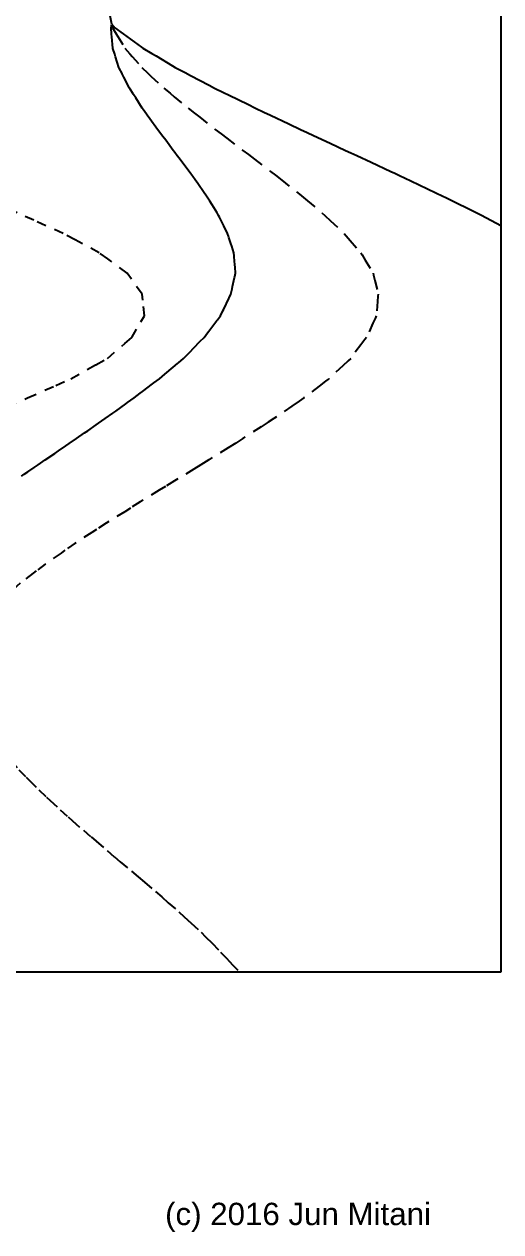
# Model space of a CAD drawing. Extents: x 11 to 203, y -288 to -10.
# Drawn here: x 131.4 to 202.9, y -287.6 to -106.2 of the extents above; entities that cross this region are included whole.
import ezdxf

# ---------------------------------------------------------------- set-up
doc = ezdxf.new("R2010")
doc.units = 0
doc.linetypes.add('AI-LINETYPE-3', pattern=[2.822222, 1.411111, -1.411111])
doc.linetypes.add('AI-LINETYPE-4', pattern=[2.822222, 1.411111, -1.411111])
for name, color, linetype in [('CUTLINE', 7, 'CONTINUOUS'), ('MOUNTAINLINE', 7, 'CONTINUOUS'), ('TEXT', 7, 'CONTINUOUS'), ('VALLEYLINE', 7, 'CONTINUOUS')]:
    doc.layers.add(name, color=color, linetype=linetype)

# ---------------------------------------------------------------- blocks, each defined once
blk = doc.blocks.new('BLOCK_4')
at = {"layer": 'VALLEYLINE', "color": 7, "linetype": 'AI-LINETYPE-3'}
blk.add_lwpolyline([(63.99, -186.77), (64.89, -186.42), (70.58, -184.19), (73.28, -183.21), (78.89, -181.18), (82.3, -179.99), (88.03, -177.99), (91.93, -176.65), (97.26, -174.83), (101.64, -173.33), (106.5, -171.66), (111.28, -169.99), (115.64, -168.47), (120.39, -166.76), (123.95, -165.46), (128.82, -163.55), (131.88, -162.35), (136.12, -160.47), (138.37, -159.46), (142.12, -157.37), (143.85, -156.41), (146.45, -154.18), (147.53, -153.26), (148.89, -150.92), (149.42, -150), (149.16, -147.66), (149.06, -146.75), (147.45, -144.5), (146.8, -143.59), (143.89, -141.48), (142.59, -140.54), (138.99, -138.61), (137.19, -137.65), (132.82, -135.67), (130.31, -134.54), (125.88, -132.74), (122.91, -131.53), (118.3, -129.74), (114.68, -128.34), (110.33, -126.7), (106.3, -125.18), (102.31, -123.67), (97.93, -122.02), (94.34, -120.63), (89.69, -118.83), (86.76, -117.64), (82.29, -115.82), (79.81, -114.7), (75.41, -112.71), (73.64, -111.76), (70.01, -109.82), (68.73, -108.9), (65.8, -106.76), (65.18, -105.87), (63.63, -103.62), (63.51, -102.72), (63.18, -100.36), (63.57, -99.45), (64.6, -97.05), (65.43, -96.12), (67.51, -93.78), (68.72, -92.85), (71.51, -90.7), (73.12, -89.74), (76.45, -87.74), (78.57, -86.67), (82.44, -84.72), (84.96, -83.59), (88.96, -81.8), (92.08, -80.52), (96.33, -78.76), (99.87, -77.38), (103.95, -75.78), (108.09, -74.22), (112.11, -72.7), (116.67, -71.02), (120.37, -69.65), (125.38, -67.82), (128.77, -66.57), (134.15, -64.59), (137.15, -63.49), (142.71, -61.41), (145.25, -60.46), (151.06, -58.22), (153.21, -57.39), (158.75, -55.1), (160.4, -54.42), (166.14, -51.99), (167.49, -51.41)], dxfattribs=at)
blk = doc.blocks.new('BLOCK_5')
at = {"layer": 'VALLEYLINE', "color": 7, "linetype": 'AI-LINETYPE-4'}
blk.add_lwpolyline([(144.52, -106.23), (144.64, -106.76), (145.19, -107.68), (145.44, -108.08), (146.48, -109.82), (147.21, -110.65), (147.57, -111.07), (149, -112.71), (149.92, -113.56), (150.44, -114.06), (152.32, -115.81), (153.25, -116.59), (153.89, -117.12), (155.95, -118.83), (156.92, -119.59), (157.7, -120.2), (160.02, -122.02), (160.93, -122.71), (161.79, -123.36), (164.18, -125.18), (165, -125.8), (165.92, -126.5), (168.34, -128.34), (169.06, -128.9), (170.02, -129.65), (172.41, -131.53), (172.98, -132), (173.87, -132.73), (176.05, -134.54), (176.5, -134.97), (177.33, -135.75), (179.36, -137.65), (179.66, -138), (180.3, -138.73), (181.88, -140.54), (182.08, -140.87), (182.55, -141.65), (183.72, -143.59), (183.79, -143.91), (183.98, -144.7), (184.48, -146.75), (184.45, -147.06), (184.38, -147.87), (184.2, -150), (184.06, -150.32), (183.7, -151.13), (182.74, -153.26), (182.49, -153.59), (181.9, -154.38), (180.36, -156.41), (179.97, -156.77), (179.16, -157.53), (177.08, -159.46), (176.57, -159.86), (175.64, -160.57), (173.33, -162.35), (172.62, -162.84), (171.54, -163.59), (168.82, -165.46), (167.97, -166.01), (166.9, -166.7), (164.15, -168.47), (163.1, -169.13), (161.99, -169.83), (159.05, -171.66), (157.85, -172.4), (156.81, -173.04), (153.92, -174.82), (152.57, -175.65), (151.62, -176.23), (148.78, -177.98), (147.3, -178.91), (146.46, -179.44), (143.68, -181.17), (142.2, -182.12), (141.51, -182.57), (139.01, -184.19), (137.48, -185.24), (136.89, -185.65), (134.51, -187.3), (133.14, -188.34), (132.71, -188.68), (130.75, -190.19), (129.5, -191.35), (129.16, -191.66), (127.47, -193.24), (126.54, -194.49), (126.32, -194.78), (125.13, -196.38), (124.52, -197.71), (124.39, -198), (123.63, -199.64), (123.4, -201.01), (123.35, -201.31), (123.08, -202.96), (123.2, -204.31), (123.22, -204.62), (123.36, -206.22), (123.76, -207.49), (123.86, -207.8), (124.33, -209.3), (124.97, -210.5), (125.14, -210.84), (125.89, -212.27), (126.74, -213.46), (127.01, -213.84), (128.04, -215.28), (129.02, -216.4), (129.37, -216.81), (130.57, -218.2), (131.68, -219.33), (132.16, -219.81), (133.57, -221.24), (134.7, -222.3), (135.27, -222.82), (136.76, -224.22), (137.94, -225.26), (138.63, -225.87), (140.25, -227.3), (141.39, -228.27), (142.17, -228.94), (143.81, -230.35), (144.91, -231.28), (145.79, -232.02), (147.45, -233.43), (148.48, -234.3), (149.44, -235.11), (151.08, -236.51), (152, -237.31), (152.99, -238.18), (154.56, -239.54), (155.39, -240.3), (156.42, -241.25), (157.91, -242.61), (158.59, -243.3), (159.55, -244.27), (160.84, -245.58), (161.45, -246.23), (162.44, -247.28), (163.67, -248.59)], dxfattribs=at)
blk = doc.blocks.new('BLOCK_62')
at = {"layer": 'MOUNTAINLINE', "color": 7}
blk.add_lwpolyline([(162.39, -146.75), (162.56, -145.95)], dxfattribs=at)
blk = doc.blocks.new('BLOCK_63')
at = {"layer": 'MOUNTAINLINE', "color": 7}
blk.add_lwpolyline([(162.97, -144.11), (163.09, -143.59)], dxfattribs=at)
blk = doc.blocks.new('BLOCK_64')
at = {"layer": 'MOUNTAINLINE', "color": 7}
blk.add_lwpolyline([(162.94, -144.25), (162.97, -144.11)], dxfattribs=at)
blk = doc.blocks.new('BLOCK_65')
at = {"layer": 'MOUNTAINLINE', "color": 7}
blk.add_lwpolyline([(162.63, -145.64), (162.94, -144.25)], dxfattribs=at)
blk = doc.blocks.new('BLOCK_66')
at = {"layer": 'MOUNTAINLINE', "color": 7}
blk.add_lwpolyline([(162.56, -145.95), (162.63, -145.64)], dxfattribs=at)
blk = doc.blocks.new('BLOCK_67')
at = {"layer": 'MOUNTAINLINE', "color": 7}
blk.add_lwpolyline([(160.82, -150), (161.17, -149.29)], dxfattribs=at)
blk = doc.blocks.new('BLOCK_68')
at = {"layer": 'MOUNTAINLINE', "color": 7}
blk.add_lwpolyline([(162.11, -147.32), (162.39, -146.75)], dxfattribs=at)
blk = doc.blocks.new('BLOCK_69')
at = {"layer": 'MOUNTAINLINE', "color": 7}
blk.add_lwpolyline([(162.06, -147.44), (162.11, -147.32)], dxfattribs=at)
blk = doc.blocks.new('BLOCK_70')
at = {"layer": 'MOUNTAINLINE', "color": 7}
blk.add_lwpolyline([(161.3, -149), (162.06, -147.44)], dxfattribs=at)
blk = doc.blocks.new('BLOCK_71')
at = {"layer": 'MOUNTAINLINE', "color": 7}
blk.add_lwpolyline([(161.17, -149.29), (161.3, -149)], dxfattribs=at)
blk = doc.blocks.new('BLOCK_72')
at = {"layer": 'MOUNTAINLINE', "color": 7}
blk.add_lwpolyline([(158.36, -153.26), (158.87, -152.59)], dxfattribs=at)
blk = doc.blocks.new('BLOCK_73')
at = {"layer": 'MOUNTAINLINE', "color": 7}
blk.add_lwpolyline([(160.36, -150.62), (160.82, -150)], dxfattribs=at)
blk = doc.blocks.new('BLOCK_74')
at = {"layer": 'MOUNTAINLINE', "color": 7}
blk.add_lwpolyline([(160.28, -150.72), (160.36, -150.62)], dxfattribs=at)
blk = doc.blocks.new('BLOCK_75')
at = {"layer": 'MOUNTAINLINE', "color": 7}
blk.add_lwpolyline([(159.06, -152.33), (160.28, -150.72)], dxfattribs=at)
blk = doc.blocks.new('BLOCK_76')
at = {"layer": 'MOUNTAINLINE', "color": 7}
blk.add_lwpolyline([(158.87, -152.59), (159.06, -152.33)], dxfattribs=at)
blk = doc.blocks.new('BLOCK_77')
at = {"layer": 'MOUNTAINLINE', "color": 7}
blk.add_lwpolyline([(155.29, -156.41), (155.92, -155.76)], dxfattribs=at)
blk = doc.blocks.new('BLOCK_78')
at = {"layer": 'MOUNTAINLINE', "color": 7}
blk.add_lwpolyline([(157.74, -153.89), (158.36, -153.26)], dxfattribs=at)
blk = doc.blocks.new('BLOCK_79')
at = {"layer": 'MOUNTAINLINE', "color": 7}
blk.add_lwpolyline([(157.64, -154), (157.74, -153.89)], dxfattribs=at)
blk = doc.blocks.new('BLOCK_80')
at = {"layer": 'MOUNTAINLINE', "color": 7}
blk.add_lwpolyline([(156.17, -155.51), (157.64, -154)], dxfattribs=at)
blk = doc.blocks.new('BLOCK_81')
at = {"layer": 'MOUNTAINLINE', "color": 7}
blk.add_lwpolyline([(155.92, -155.76), (156.17, -155.51)], dxfattribs=at)
blk = doc.blocks.new('BLOCK_93')
at = {"layer": 'MOUNTAINLINE', "color": 7}
blk.add_lwpolyline([(134.53, -171.66), (135.95, -170.69)], dxfattribs=at)
blk = doc.blocks.new('BLOCK_94')
at = {"layer": 'MOUNTAINLINE', "color": 7}
blk.add_lwpolyline([(139.19, -168.47), (140.43, -167.62)], dxfattribs=at)
blk = doc.blocks.new('BLOCK_95')
at = {"layer": 'MOUNTAINLINE', "color": 7}
blk.add_lwpolyline([(143.53, -165.46), (144.67, -164.65)], dxfattribs=at)
blk = doc.blocks.new('BLOCK_96')
at = {"layer": 'MOUNTAINLINE', "color": 7}
blk.add_lwpolyline([(147.87, -162.35), (148.78, -161.66)], dxfattribs=at)
blk = doc.blocks.new('BLOCK_97')
at = {"layer": 'MOUNTAINLINE', "color": 7}
blk.add_lwpolyline([(151.68, -159.46), (152.47, -158.79)], dxfattribs=at)
blk = doc.blocks.new('BLOCK_98')
at = {"layer": 'MOUNTAINLINE', "color": 7}
blk.add_lwpolyline([(154.52, -157.06), (155.29, -156.41)], dxfattribs=at)
blk = doc.blocks.new('BLOCK_99')
at = {"layer": 'MOUNTAINLINE', "color": 7}
blk.add_lwpolyline([(154.38, -157.18), (154.52, -157.06)], dxfattribs=at)
blk = doc.blocks.new('BLOCK_100')
at = {"layer": 'MOUNTAINLINE', "color": 7}
blk.add_lwpolyline([(152.78, -158.53), (154.38, -157.18)], dxfattribs=at)
blk = doc.blocks.new('BLOCK_101')
at = {"layer": 'MOUNTAINLINE', "color": 7}
blk.add_lwpolyline([(152.47, -158.79), (152.78, -158.53)], dxfattribs=at)
blk = doc.blocks.new('BLOCK_102')
at = {"layer": 'MOUNTAINLINE', "color": 7}
blk.add_lwpolyline([(150.83, -160.11), (151.68, -159.46)], dxfattribs=at)
blk = doc.blocks.new('BLOCK_103')
at = {"layer": 'MOUNTAINLINE', "color": 7}
blk.add_lwpolyline([(150.64, -160.25), (150.83, -160.11)], dxfattribs=at)
blk = doc.blocks.new('BLOCK_104')
at = {"layer": 'MOUNTAINLINE', "color": 7}
blk.add_lwpolyline([(149.14, -161.39), (150.64, -160.25)], dxfattribs=at)
blk = doc.blocks.new('BLOCK_105')
at = {"layer": 'MOUNTAINLINE', "color": 7}
blk.add_lwpolyline([(148.78, -161.66), (149.14, -161.39)], dxfattribs=at)
blk = doc.blocks.new('BLOCK_106')
at = {"layer": 'MOUNTAINLINE', "color": 7}
blk.add_lwpolyline([(146.88, -163.06), (147.87, -162.35)], dxfattribs=at)
blk = doc.blocks.new('BLOCK_107')
at = {"layer": 'MOUNTAINLINE', "color": 7}
blk.add_lwpolyline([(146.6, -163.26), (146.88, -163.06)], dxfattribs=at)
blk = doc.blocks.new('BLOCK_108')
at = {"layer": 'MOUNTAINLINE', "color": 7}
blk.add_lwpolyline([(145.12, -164.32), (146.6, -163.26)], dxfattribs=at)
blk = doc.blocks.new('BLOCK_109')
at = {"layer": 'MOUNTAINLINE', "color": 7}
blk.add_lwpolyline([(144.67, -164.65), (145.12, -164.32)], dxfattribs=at)
blk = doc.blocks.new('BLOCK_110')
at = {"layer": 'MOUNTAINLINE', "color": 7}
blk.add_lwpolyline([(142.52, -166.16), (143.53, -165.46)], dxfattribs=at)
blk = doc.blocks.new('BLOCK_111')
at = {"layer": 'MOUNTAINLINE', "color": 7}
blk.add_lwpolyline([(142.16, -166.41), (142.52, -166.16)], dxfattribs=at)
blk = doc.blocks.new('BLOCK_112')
at = {"layer": 'MOUNTAINLINE', "color": 7}
blk.add_lwpolyline([(140.91, -167.28), (142.16, -166.41)], dxfattribs=at)
blk = doc.blocks.new('BLOCK_113')
at = {"layer": 'MOUNTAINLINE', "color": 7}
blk.add_lwpolyline([(140.43, -167.62), (140.91, -167.28)], dxfattribs=at)
blk = doc.blocks.new('BLOCK_114')
at = {"layer": 'MOUNTAINLINE', "color": 7}
blk.add_lwpolyline([(138.1, -169.22), (139.19, -168.47)], dxfattribs=at)
blk = doc.blocks.new('BLOCK_115')
at = {"layer": 'MOUNTAINLINE', "color": 7}
blk.add_lwpolyline([(137.61, -169.56), (138.1, -169.22)], dxfattribs=at)
blk = doc.blocks.new('BLOCK_116')
at = {"layer": 'MOUNTAINLINE', "color": 7}
blk.add_lwpolyline([(136.49, -170.32), (137.61, -169.56)], dxfattribs=at)
blk = doc.blocks.new('BLOCK_117')
at = {"layer": 'MOUNTAINLINE', "color": 7}
blk.add_lwpolyline([(135.95, -170.69), (136.49, -170.32)], dxfattribs=at)
blk = doc.blocks.new('BLOCK_128')
at = {"layer": 'MOUNTAINLINE', "color": 7}
blk.add_lwpolyline([(130.97, -174.09), (131.38, -173.8)], dxfattribs=at)
blk = doc.blocks.new('BLOCK_129')
at = {"layer": 'MOUNTAINLINE', "color": 7}
blk.add_lwpolyline([(133.44, -172.41), (134.53, -171.66)], dxfattribs=at)
blk = doc.blocks.new('BLOCK_130')
at = {"layer": 'MOUNTAINLINE', "color": 7}
blk.add_lwpolyline([(132.84, -172.81), (133.44, -172.41)], dxfattribs=at)
blk = doc.blocks.new('BLOCK_131')
at = {"layer": 'MOUNTAINLINE', "color": 7}
blk.add_lwpolyline([(131.92, -173.44), (132.84, -172.81)], dxfattribs=at)
blk = doc.blocks.new('BLOCK_132')
at = {"layer": 'MOUNTAINLINE', "color": 7}
blk.add_lwpolyline([(131.38, -173.8), (131.92, -173.44)], dxfattribs=at)
blk = doc.blocks.new('BLOCK_257')
at = {"layer": 'MOUNTAINLINE', "color": 7}
blk.add_lwpolyline([(144.4, -106.77), (144.52, -106.23)], dxfattribs=at)
blk = doc.blocks.new('BLOCK_258')
at = {"layer": 'MOUNTAINLINE', "color": 7}
blk.add_lwpolyline([(144.52, -106.23), (144.24, -104.96)], dxfattribs=at)
blk = doc.blocks.new('BLOCK_310')
at = {"layer": 'MOUNTAINLINE', "color": 7}
blk.add_lwpolyline([(163.09, -143.59), (163.01, -142.71)], dxfattribs=at)
blk = doc.blocks.new('BLOCK_311')
at = {"layer": 'MOUNTAINLINE', "color": 7}
blk.add_lwpolyline([(162.84, -140.54), (162.52, -139.58)], dxfattribs=at)
blk = doc.blocks.new('BLOCK_312')
at = {"layer": 'MOUNTAINLINE', "color": 7}
blk.add_lwpolyline([(161.89, -137.65), (161.32, -136.51)], dxfattribs=at)
blk = doc.blocks.new('BLOCK_313')
at = {"layer": 'MOUNTAINLINE', "color": 7}
blk.add_lwpolyline([(160.33, -134.54), (159.55, -133.33)], dxfattribs=at)
blk = doc.blocks.new('BLOCK_314')
at = {"layer": 'MOUNTAINLINE', "color": 7}
blk.add_lwpolyline([(158.39, -131.53), (157.41, -130.15)], dxfattribs=at)
blk = doc.blocks.new('BLOCK_315')
at = {"layer": 'MOUNTAINLINE', "color": 7}
blk.add_lwpolyline([(156.12, -128.34), (155.03, -126.89)], dxfattribs=at)
blk = doc.blocks.new('BLOCK_316')
at = {"layer": 'MOUNTAINLINE', "color": 7}
blk.add_lwpolyline([(153.74, -125.18), (152.6, -123.66)], dxfattribs=at)
blk = doc.blocks.new('BLOCK_317')
at = {"layer": 'MOUNTAINLINE', "color": 7}
blk.add_lwpolyline([(151.36, -122.02), (150.23, -120.43)], dxfattribs=at)
blk = doc.blocks.new('BLOCK_318')
at = {"layer": 'MOUNTAINLINE', "color": 7}
blk.add_lwpolyline([(149.09, -118.83), (148.1, -117.27)], dxfattribs=at)
blk = doc.blocks.new('BLOCK_319')
at = {"layer": 'MOUNTAINLINE', "color": 7}
blk.add_lwpolyline([(147.16, -115.81), (146.33, -114.16)], dxfattribs=at)
blk = doc.blocks.new('BLOCK_320')
at = {"layer": 'MOUNTAINLINE', "color": 7}
blk.add_lwpolyline([(145.59, -112.71), (145.08, -111.13)], dxfattribs=at)
blk = doc.blocks.new('BLOCK_321')
at = {"layer": 'MOUNTAINLINE', "color": 7}
blk.add_lwpolyline([(144.65, -109.82), (144.51, -108.1)], dxfattribs=at)
blk = doc.blocks.new('BLOCK_322')
at = {"layer": 'MOUNTAINLINE', "color": 7}
blk.add_lwpolyline([(144.48, -107.7), (144.4, -106.77)], dxfattribs=at)
blk = doc.blocks.new('BLOCK_323')
at = {"layer": 'MOUNTAINLINE', "color": 7}
blk.add_lwpolyline([(144.51, -108.1), (144.48, -107.7)], dxfattribs=at)
blk = doc.blocks.new('BLOCK_324')
at = {"layer": 'MOUNTAINLINE', "color": 7}
blk.add_lwpolyline([(144.67, -109.86), (144.65, -109.82)], dxfattribs=at)
blk = doc.blocks.new('BLOCK_325')
at = {"layer": 'MOUNTAINLINE', "color": 7}
blk.add_lwpolyline([(144.95, -110.72), (144.67, -109.86)], dxfattribs=at)
blk = doc.blocks.new('BLOCK_326')
at = {"layer": 'MOUNTAINLINE', "color": 7}
blk.add_lwpolyline([(145.08, -111.13), (144.95, -110.72)], dxfattribs=at)
blk = doc.blocks.new('BLOCK_327')
at = {"layer": 'MOUNTAINLINE', "color": 7}
blk.add_lwpolyline([(145.64, -112.8), (145.59, -112.71)], dxfattribs=at)
blk = doc.blocks.new('BLOCK_328')
at = {"layer": 'MOUNTAINLINE', "color": 7}
blk.add_lwpolyline([(146.06, -113.62), (145.64, -112.8)], dxfattribs=at)
blk = doc.blocks.new('BLOCK_329')
at = {"layer": 'MOUNTAINLINE', "color": 7}
blk.add_lwpolyline([(146.09, -113.69), (146.06, -113.62)], dxfattribs=at)
blk = doc.blocks.new('BLOCK_330')
at = {"layer": 'MOUNTAINLINE', "color": 7}
blk.add_lwpolyline([(146.33, -114.16), (146.09, -113.69)], dxfattribs=at)
blk = doc.blocks.new('BLOCK_331')
at = {"layer": 'MOUNTAINLINE', "color": 7}
blk.add_lwpolyline([(147.25, -115.96), (147.16, -115.81)], dxfattribs=at)
blk = doc.blocks.new('BLOCK_332')
at = {"layer": 'MOUNTAINLINE', "color": 7}
blk.add_lwpolyline([(147.72, -116.68), (147.25, -115.96)], dxfattribs=at)
blk = doc.blocks.new('BLOCK_333')
at = {"layer": 'MOUNTAINLINE', "color": 7}
blk.add_lwpolyline([(147.78, -116.78), (147.72, -116.68)], dxfattribs=at)
blk = doc.blocks.new('BLOCK_334')
at = {"layer": 'MOUNTAINLINE', "color": 7}
blk.add_lwpolyline([(148.1, -117.27), (147.78, -116.78)], dxfattribs=at)
blk = doc.blocks.new('BLOCK_335')
at = {"layer": 'MOUNTAINLINE', "color": 7}
blk.add_lwpolyline([(149.23, -119.02), (149.09, -118.83)], dxfattribs=at)
blk = doc.blocks.new('BLOCK_336')
at = {"layer": 'MOUNTAINLINE', "color": 7}
blk.add_lwpolyline([(149.72, -119.71), (149.23, -119.02)], dxfattribs=at)
blk = doc.blocks.new('BLOCK_337')
at = {"layer": 'MOUNTAINLINE', "color": 7}
blk.add_lwpolyline([(149.84, -119.88), (149.72, -119.71)], dxfattribs=at)
blk = doc.blocks.new('BLOCK_338')
at = {"layer": 'MOUNTAINLINE', "color": 7}
blk.add_lwpolyline([(150.23, -120.43), (149.84, -119.88)], dxfattribs=at)
blk = doc.blocks.new('BLOCK_339')
at = {"layer": 'MOUNTAINLINE', "color": 7}
blk.add_lwpolyline([(151.55, -122.26), (151.36, -122.02)], dxfattribs=at)
blk = doc.blocks.new('BLOCK_340')
at = {"layer": 'MOUNTAINLINE', "color": 7}
blk.add_lwpolyline([(151.99, -122.85), (151.55, -122.26)], dxfattribs=at)
blk = doc.blocks.new('BLOCK_341')
at = {"layer": 'MOUNTAINLINE', "color": 7}
blk.add_lwpolyline([(152.18, -123.1), (151.99, -122.85)], dxfattribs=at)
blk = doc.blocks.new('BLOCK_342')
at = {"layer": 'MOUNTAINLINE', "color": 7}
blk.add_lwpolyline([(152.6, -123.66), (152.18, -123.1)], dxfattribs=at)
blk = doc.blocks.new('BLOCK_343')
at = {"layer": 'MOUNTAINLINE', "color": 7}
blk.add_lwpolyline([(153.96, -125.47), (153.74, -125.18)], dxfattribs=at)
blk = doc.blocks.new('BLOCK_344')
at = {"layer": 'MOUNTAINLINE', "color": 7}
blk.add_lwpolyline([(154.34, -125.98), (153.96, -125.47)], dxfattribs=at)
blk = doc.blocks.new('BLOCK_345')
at = {"layer": 'MOUNTAINLINE', "color": 7}
blk.add_lwpolyline([(154.61, -126.32), (154.34, -125.98)], dxfattribs=at)
blk = doc.blocks.new('BLOCK_346')
at = {"layer": 'MOUNTAINLINE', "color": 7}
blk.add_lwpolyline([(155.03, -126.89), (154.61, -126.32)], dxfattribs=at)
blk = doc.blocks.new('BLOCK_347')
at = {"layer": 'MOUNTAINLINE', "color": 7}
blk.add_lwpolyline([(156.36, -128.67), (156.12, -128.34)], dxfattribs=at)
blk = doc.blocks.new('BLOCK_348')
at = {"layer": 'MOUNTAINLINE', "color": 7}
blk.add_lwpolyline([(156.67, -129.11), (156.36, -128.67)], dxfattribs=at)
blk = doc.blocks.new('BLOCK_349')
at = {"layer": 'MOUNTAINLINE', "color": 7}
blk.add_lwpolyline([(157.01, -129.59), (156.67, -129.11)], dxfattribs=at)
blk = doc.blocks.new('BLOCK_350')
at = {"layer": 'MOUNTAINLINE', "color": 7}
blk.add_lwpolyline([(157.41, -130.15), (157.01, -129.59)], dxfattribs=at)
blk = doc.blocks.new('BLOCK_351')
at = {"layer": 'MOUNTAINLINE', "color": 7}
blk.add_lwpolyline([(158.62, -131.89), (158.39, -131.53)], dxfattribs=at)
blk = doc.blocks.new('BLOCK_352')
at = {"layer": 'MOUNTAINLINE', "color": 7}
blk.add_lwpolyline([(158.84, -132.22), (158.62, -131.89)], dxfattribs=at)
blk = doc.blocks.new('BLOCK_353')
at = {"layer": 'MOUNTAINLINE', "color": 7}
blk.add_lwpolyline([(159.22, -132.82), (158.84, -132.22)], dxfattribs=at)
blk = doc.blocks.new('BLOCK_354')
at = {"layer": 'MOUNTAINLINE', "color": 7}
blk.add_lwpolyline([(159.55, -133.33), (159.22, -132.82)], dxfattribs=at)
blk = doc.blocks.new('BLOCK_355')
at = {"layer": 'MOUNTAINLINE', "color": 7}
blk.add_lwpolyline([(160.53, -134.95), (160.33, -134.54)], dxfattribs=at)
blk = doc.blocks.new('BLOCK_356')
at = {"layer": 'MOUNTAINLINE', "color": 7}
blk.add_lwpolyline([(160.67, -135.22), (160.53, -134.95)], dxfattribs=at)
blk = doc.blocks.new('BLOCK_357')
at = {"layer": 'MOUNTAINLINE', "color": 7}
blk.add_lwpolyline([(161.07, -136.02), (160.67, -135.22)], dxfattribs=at)
blk = doc.blocks.new('BLOCK_358')
at = {"layer": 'MOUNTAINLINE', "color": 7}
blk.add_lwpolyline([(161.32, -136.51), (161.07, -136.02)], dxfattribs=at)
blk = doc.blocks.new('BLOCK_359')
at = {"layer": 'MOUNTAINLINE', "color": 7}
blk.add_lwpolyline([(162.03, -138.06), (161.89, -137.65)], dxfattribs=at)
blk = doc.blocks.new('BLOCK_360')
at = {"layer": 'MOUNTAINLINE', "color": 7}
blk.add_lwpolyline([(162.09, -138.26), (162.03, -138.06)], dxfattribs=at)
blk = doc.blocks.new('BLOCK_361')
at = {"layer": 'MOUNTAINLINE', "color": 7}
blk.add_lwpolyline([(162.39, -139.18), (162.09, -138.26)], dxfattribs=at)
blk = doc.blocks.new('BLOCK_362')
at = {"layer": 'MOUNTAINLINE', "color": 7}
blk.add_lwpolyline([(162.52, -139.58), (162.39, -139.18)], dxfattribs=at)
blk = doc.blocks.new('BLOCK_363')
at = {"layer": 'MOUNTAINLINE', "color": 7}
blk.add_lwpolyline([(162.87, -141.01), (162.84, -140.54)], dxfattribs=at)
blk = doc.blocks.new('BLOCK_364')
at = {"layer": 'MOUNTAINLINE', "color": 7}
blk.add_lwpolyline([(162.89, -141.17), (162.87, -141.01)], dxfattribs=at)
blk = doc.blocks.new('BLOCK_365')
at = {"layer": 'MOUNTAINLINE', "color": 7}
blk.add_lwpolyline([(162.98, -142.34), (162.89, -141.17)], dxfattribs=at)
blk = doc.blocks.new('BLOCK_366')
at = {"layer": 'MOUNTAINLINE', "color": 7}
blk.add_lwpolyline([(163.01, -142.71), (162.98, -142.34)], dxfattribs=at)
blk = doc.blocks.new('BLOCK_367')
at = {"layer": 'MOUNTAINLINE', "color": 7}
blk.add_lwpolyline([(200, -134.92), (202.89, -136.45)], dxfattribs=at)
blk = doc.blocks.new('BLOCK_368')
at = {"layer": 'MOUNTAINLINE', "color": 7}
blk.add_lwpolyline([(199.58, -134.7), (200, -134.92)], dxfattribs=at)
blk = doc.blocks.new('BLOCK_369')
at = {"layer": 'MOUNTAINLINE', "color": 7}
blk.add_lwpolyline([(199.28, -134.54), (199.39, -134.6)], dxfattribs=at)
blk = doc.blocks.new('BLOCK_370')
at = {"layer": 'MOUNTAINLINE', "color": 7}
blk.add_lwpolyline([(199.39, -134.6), (199.58, -134.7)], dxfattribs=at)
blk = doc.blocks.new('BLOCK_371')
at = {"layer": 'MOUNTAINLINE', "color": 7}
blk.add_lwpolyline([(194.95, -132.42), (199.28, -134.54)], dxfattribs=at)
blk = doc.blocks.new('BLOCK_372')
at = {"layer": 'MOUNTAINLINE', "color": 7}
blk.add_lwpolyline([(193.89, -131.9), (194.95, -132.42)], dxfattribs=at)
blk = doc.blocks.new('BLOCK_373')
at = {"layer": 'MOUNTAINLINE', "color": 7}
blk.add_lwpolyline([(193.13, -131.53), (193.44, -131.68)], dxfattribs=at)
blk = doc.blocks.new('BLOCK_374')
at = {"layer": 'MOUNTAINLINE', "color": 7}
blk.add_lwpolyline([(193.44, -131.68), (193.89, -131.9)], dxfattribs=at)
blk = doc.blocks.new('BLOCK_375')
at = {"layer": 'MOUNTAINLINE', "color": 7}
blk.add_lwpolyline([(189.38, -129.75), (193.13, -131.53)], dxfattribs=at)
blk = doc.blocks.new('BLOCK_376')
at = {"layer": 'MOUNTAINLINE', "color": 7}
blk.add_lwpolyline([(187.68, -128.95), (189.38, -129.75)], dxfattribs=at)
blk = doc.blocks.new('BLOCK_377')
at = {"layer": 'MOUNTAINLINE', "color": 7}
blk.add_lwpolyline([(186.4, -128.34), (186.96, -128.6)], dxfattribs=at)
blk = doc.blocks.new('BLOCK_378')
at = {"layer": 'MOUNTAINLINE', "color": 7}
blk.add_lwpolyline([(186.96, -128.6), (187.68, -128.95)], dxfattribs=at)
blk = doc.blocks.new('BLOCK_379')
at = {"layer": 'MOUNTAINLINE', "color": 7}
blk.add_lwpolyline([(183.43, -126.96), (186.4, -128.34)], dxfattribs=at)
blk = doc.blocks.new('BLOCK_380')
at = {"layer": 'MOUNTAINLINE', "color": 7}
blk.add_lwpolyline([(181.27, -125.95), (183.43, -126.96)], dxfattribs=at)
blk = doc.blocks.new('BLOCK_381')
at = {"layer": 'MOUNTAINLINE', "color": 7}
blk.add_lwpolyline([(179.6, -125.18), (180.4, -125.55)], dxfattribs=at)
blk = doc.blocks.new('BLOCK_382')
at = {"layer": 'MOUNTAINLINE', "color": 7}
blk.add_lwpolyline([(180.4, -125.55), (181.27, -125.95)], dxfattribs=at)
blk = doc.blocks.new('BLOCK_383')
at = {"layer": 'MOUNTAINLINE', "color": 7}
blk.add_lwpolyline([(177.3, -124.11), (179.6, -125.18)], dxfattribs=at)
blk = doc.blocks.new('BLOCK_384')
at = {"layer": 'MOUNTAINLINE', "color": 7}
blk.add_lwpolyline([(174.79, -122.94), (177.3, -124.11)], dxfattribs=at)
blk = doc.blocks.new('BLOCK_385')
at = {"layer": 'MOUNTAINLINE', "color": 7}
blk.add_lwpolyline([(172.81, -122.02), (173.84, -122.49)], dxfattribs=at)
blk = doc.blocks.new('BLOCK_386')
at = {"layer": 'MOUNTAINLINE', "color": 7}
blk.add_lwpolyline([(173.84, -122.49), (174.79, -122.94)], dxfattribs=at)
blk = doc.blocks.new('BLOCK_387')
at = {"layer": 'MOUNTAINLINE', "color": 7}
blk.add_lwpolyline([(171.07, -121.19), (172.81, -122.02)], dxfattribs=at)
blk = doc.blocks.new('BLOCK_388')
at = {"layer": 'MOUNTAINLINE', "color": 7}
blk.add_lwpolyline([(168.3, -119.88), (171.07, -121.19)], dxfattribs=at)
blk = doc.blocks.new('BLOCK_389')
at = {"layer": 'MOUNTAINLINE', "color": 7}
blk.add_lwpolyline([(166.08, -118.83), (167.32, -119.42)], dxfattribs=at)
blk = doc.blocks.new('BLOCK_390')
at = {"layer": 'MOUNTAINLINE', "color": 7}
blk.add_lwpolyline([(167.32, -119.42), (168.3, -119.88)], dxfattribs=at)
blk = doc.blocks.new('BLOCK_391')
at = {"layer": 'MOUNTAINLINE', "color": 7}
blk.add_lwpolyline([(164.9, -118.25), (166.08, -118.83)], dxfattribs=at)
blk = doc.blocks.new('BLOCK_392')
at = {"layer": 'MOUNTAINLINE', "color": 7}
blk.add_lwpolyline([(162.14, -116.9), (164.9, -118.25)], dxfattribs=at)
blk = doc.blocks.new('BLOCK_393')
at = {"layer": 'MOUNTAINLINE', "color": 7}
blk.add_lwpolyline([(159.93, -115.82), (161.26, -116.47)], dxfattribs=at)
blk = doc.blocks.new('BLOCK_394')
at = {"layer": 'MOUNTAINLINE', "color": 7}
blk.add_lwpolyline([(161.26, -116.47), (162.14, -116.9)], dxfattribs=at)
blk = doc.blocks.new('BLOCK_395')
at = {"layer": 'MOUNTAINLINE', "color": 7}
blk.add_lwpolyline([(159.14, -115.4), (159.93, -115.82)], dxfattribs=at)
blk = doc.blocks.new('BLOCK_396')
at = {"layer": 'MOUNTAINLINE', "color": 7}
blk.add_lwpolyline([(156.32, -113.91), (159.14, -115.4)], dxfattribs=at)
blk = doc.blocks.new('BLOCK_397')
at = {"layer": 'MOUNTAINLINE', "color": 7}
blk.add_lwpolyline([(154.04, -112.71), (155.5, -113.47)], dxfattribs=at)
blk = doc.blocks.new('BLOCK_398')
at = {"layer": 'MOUNTAINLINE', "color": 7}
blk.add_lwpolyline([(155.5, -113.47), (156.32, -113.91)], dxfattribs=at)
blk = doc.blocks.new('BLOCK_399')
at = {"layer": 'MOUNTAINLINE', "color": 7}
blk.add_lwpolyline([(153.63, -112.46), (154.04, -112.71)], dxfattribs=at)
blk = doc.blocks.new('BLOCK_400')
at = {"layer": 'MOUNTAINLINE', "color": 7}
blk.add_lwpolyline([(151.15, -110.99), (153.63, -112.46)], dxfattribs=at)
blk = doc.blocks.new('BLOCK_401')
at = {"layer": 'MOUNTAINLINE', "color": 7}
blk.add_lwpolyline([(149.18, -109.82), (150.5, -110.6)], dxfattribs=at)
blk = doc.blocks.new('BLOCK_402')
at = {"layer": 'MOUNTAINLINE', "color": 7}
blk.add_lwpolyline([(150.5, -110.6), (151.15, -110.99)], dxfattribs=at)
blk = doc.blocks.new('BLOCK_403')
at = {"layer": 'MOUNTAINLINE', "color": 7}
blk.add_lwpolyline([(148.99, -109.68), (149.18, -109.82)], dxfattribs=at)
blk = doc.blocks.new('BLOCK_404')
at = {"layer": 'MOUNTAINLINE', "color": 7}
blk.add_lwpolyline([(146.77, -108.05), (148.99, -109.68)], dxfattribs=at)
blk = doc.blocks.new('BLOCK_405')
at = {"layer": 'MOUNTAINLINE', "color": 7}
blk.add_lwpolyline([(144.99, -106.74), (146.24, -107.66)], dxfattribs=at)
blk = doc.blocks.new('BLOCK_406')
at = {"layer": 'MOUNTAINLINE', "color": 7}
blk.add_lwpolyline([(146.24, -107.66), (146.77, -108.05)], dxfattribs=at)
blk = doc.blocks.new('BLOCK_407')
at = {"layer": 'MOUNTAINLINE', "color": 7}
blk.add_lwpolyline([(144.52, -106.23), (144.99, -106.74)], dxfattribs=at)

msp = doc.modelspace()

# ---------------------------------------------------------------- linework, layer by layer
at = {"layer": 'CUTLINE', "color": 7}
msp.add_lwpolyline([(202.89, -248.59), (10.67, -248.59), (10.67, -51.4), (202.89, -51.4), (202.89, -248.59)], dxfattribs=at)

# ---------------------------------------------------------------- block references
at = {"layer": 'MOUNTAINLINE'}
for name in ['BLOCK_258', 'BLOCK_257', 'BLOCK_322', 'BLOCK_407', 'BLOCK_405', 'BLOCK_323', 'BLOCK_321', 'BLOCK_406', 'BLOCK_404', 'BLOCK_324', 'BLOCK_325', 'BLOCK_403', 'BLOCK_401', 'BLOCK_402', 'BLOCK_326', 'BLOCK_320', 'BLOCK_400', 'BLOCK_399', 'BLOCK_327', 'BLOCK_328', 'BLOCK_329', 'BLOCK_330', 'BLOCK_319', 'BLOCK_397', 'BLOCK_398', 'BLOCK_396', 'BLOCK_331', 'BLOCK_332', 'BLOCK_395', 'BLOCK_393', 'BLOCK_333', 'BLOCK_334', 'BLOCK_318', 'BLOCK_394', 'BLOCK_392', 'BLOCK_335', 'BLOCK_336', 'BLOCK_337', 'BLOCK_391', 'BLOCK_389', 'BLOCK_390', 'BLOCK_338', 'BLOCK_317', 'BLOCK_388', 'BLOCK_387', 'BLOCK_339', 'BLOCK_340', 'BLOCK_341', 'BLOCK_342', 'BLOCK_385', 'BLOCK_386', 'BLOCK_384', 'BLOCK_316', 'BLOCK_383', 'BLOCK_343', 'BLOCK_344', 'BLOCK_345', 'BLOCK_346', 'BLOCK_315', 'BLOCK_381', 'BLOCK_382', 'BLOCK_380', 'BLOCK_379', 'BLOCK_347', 'BLOCK_348', 'BLOCK_377', 'BLOCK_378', 'BLOCK_349', 'BLOCK_350', 'BLOCK_314', 'BLOCK_376', 'BLOCK_375', 'BLOCK_351', 'BLOCK_352', 'BLOCK_353', 'BLOCK_373', 'BLOCK_374', 'BLOCK_372', 'BLOCK_371', 'BLOCK_354', 'BLOCK_313', 'BLOCK_355', 'BLOCK_356', 'BLOCK_357', 'BLOCK_358', 'BLOCK_369', 'BLOCK_370', 'BLOCK_368', 'BLOCK_367', 'BLOCK_312', 'BLOCK_359', 'BLOCK_360', 'BLOCK_361', 'BLOCK_362', 'BLOCK_311', 'BLOCK_363', 'BLOCK_364', 'BLOCK_365', 'BLOCK_366', 'BLOCK_310', 'BLOCK_65', 'BLOCK_64', 'BLOCK_63', 'BLOCK_68', 'BLOCK_62', 'BLOCK_66', 'BLOCK_70', 'BLOCK_69', 'BLOCK_73', 'BLOCK_67', 'BLOCK_71', 'BLOCK_76', 'BLOCK_75', 'BLOCK_74', 'BLOCK_80', 'BLOCK_79', 'BLOCK_78', 'BLOCK_72', 'BLOCK_77', 'BLOCK_81', 'BLOCK_100', 'BLOCK_99', 'BLOCK_98', 'BLOCK_102', 'BLOCK_97', 'BLOCK_101', 'BLOCK_105', 'BLOCK_104', 'BLOCK_103', 'BLOCK_107', 'BLOCK_106', 'BLOCK_96', 'BLOCK_95', 'BLOCK_109', 'BLOCK_108', 'BLOCK_112', 'BLOCK_111', 'BLOCK_110', 'BLOCK_114', 'BLOCK_94', 'BLOCK_113', 'BLOCK_117', 'BLOCK_116', 'BLOCK_115', 'BLOCK_129', 'BLOCK_93', 'BLOCK_128', 'BLOCK_132', 'BLOCK_131', 'BLOCK_130']:
    msp.add_blockref(name, (0, 0), dxfattribs=at)
at = {"layer": 'VALLEYLINE'}
for name in ['BLOCK_4', 'BLOCK_5']:
    msp.add_blockref(name, (0, 0), dxfattribs=at)

# ---------------------------------------------------------------- texts
at = {"layer": 'TEXT', "color": 7, "insert": (152.51, -287.61), "char_height": 3.3584, "attachment_point": 7}
msp.add_mtext('\\fArial|b0|i0|c0|p34;\\W1;(c) 2016 Jun Mitani', dxfattribs=at)

doc.saveas('drawing.dxf')
